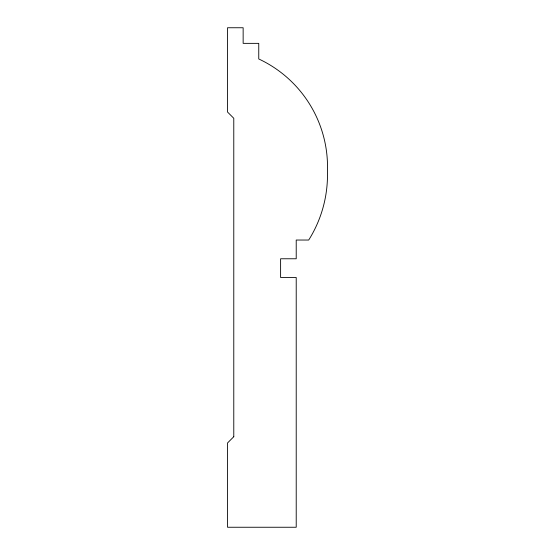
<?xml version="1.0" encoding="UTF-8"?>
<svg xmlns="http://www.w3.org/2000/svg" width="555" height="555" viewBox="0 0 555 555"><rect width="100%" height="100%" fill="white"/><g stroke="black" fill="none" stroke-linecap="round" stroke-linejoin="round"><path stroke-width="0.83" d="M233.78 436.716L227.536 442.959L227.536 527.25L296.217 527.25L296.217 277.5L280.608 277.5L280.608 258.769L296.217 258.769L296.217 240.037L308.705 240.037A122.377 122.377 0 0 0 327.436 171.356A119.131 119.131 0 0 0 258.755 58.969L258.755 43.359L243.145 43.359L243.145 27.75L227.536 27.75L227.536 112.041L233.78 118.284L233.78 436.716"/></g></svg>
